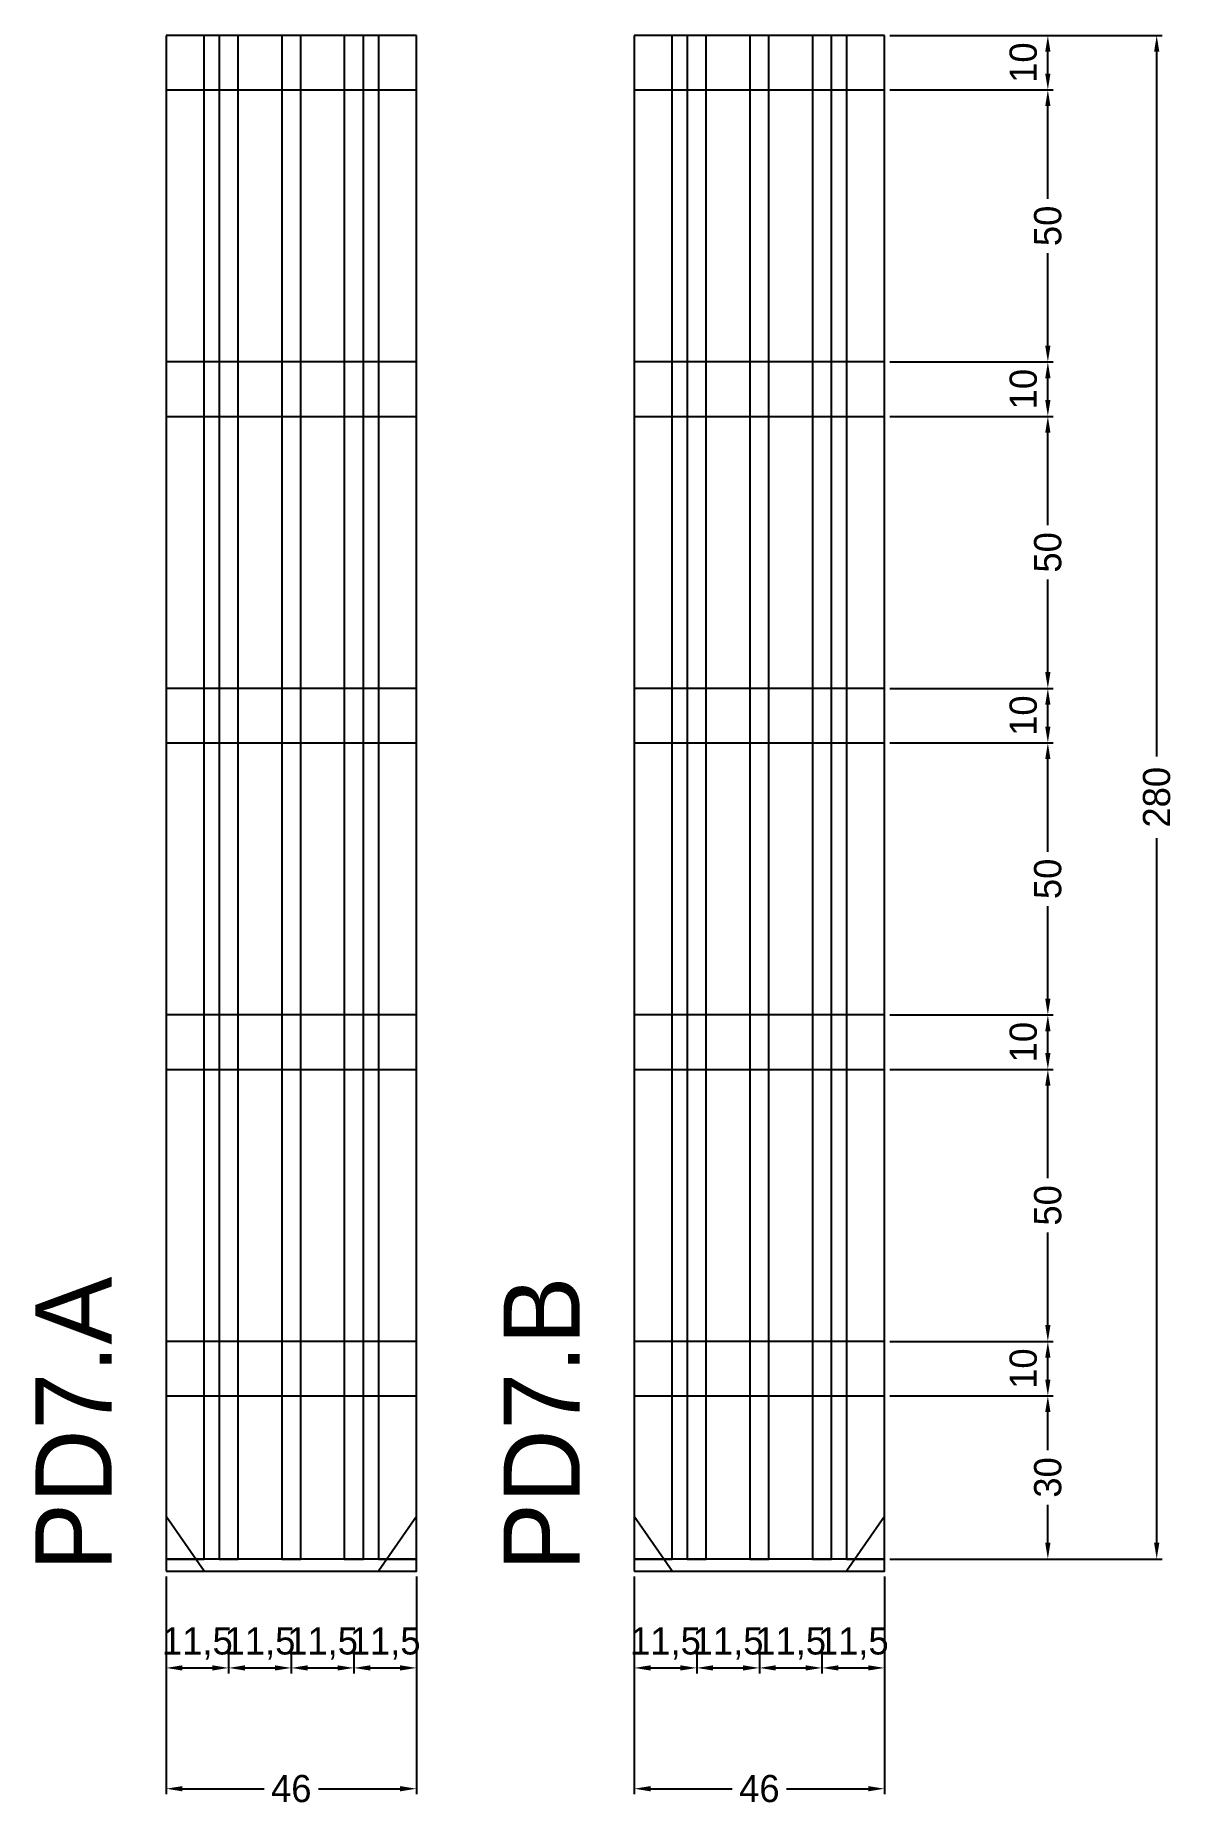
# Model space of a CAD drawing. Header units: centimetres. Extents: x -24 to 185, y -43 to 282.
import ezdxf

# ---------------------------------------------------------------- set-up
doc = ezdxf.new("R2010")
doc.units = ezdxf.units.CM
for name, color, linetype in [('COTA', 241, 'Continuous'), ('NOMENCLATURA', 7, 'Continuous'), ('SARR_2.2x10', 60, 'Continuous'), ('SARR_2.2x7', 40, 'Continuous'), ('SARR_3.5x7', 81, 'Continuous')]:
    doc.layers.add(name, color=color, linetype=linetype)
doc.dimstyles.new('PAINEL-NOVA', dxfattribs={"dimtxt": 5, "dimasz": 3, "dimexe": 1, "dimexo": 1, "dimgap": 1, "dimtad": 1, "dimcen": 2.5, "dimazin": 3, "dimtfac": 1, "dimtmove": 0, "dimatfit": 3})

# ---------------------------------------------------------------- blocks, each defined once
blk = doc.blocks.new('_CLOSEDFILLED')
at = {"color": 0, "linetype": 'BYBLOCK'}
blk.add_solid([(-1, 0.16), (0, 0), (-1, -0.16)], dxfattribs=at)
blk = doc.blocks.new('*D5')
for p, q in [((0, -1), (0, -41)), ((46, -1), (46, -41)), ((3, -40), (18, -40)), ((28, -40), (43, -40))]:
    blk.add_line(p, q)
at = {"layer": 'Defpoints'}
for p in [(0, 0), (46, 0), (0, -40)]:
    blk.add_point(p, dxfattribs=at)
at = {"layer": 'COTA', "xscale": 3, "yscale": 3, "rotation": 180}
blk.add_blockref('_CLOSEDFILLED', (0, -40), dxfattribs=at)
at = {"layer": 'COTA', "xscale": 3, "yscale": 3}
blk.add_blockref('_CLOSEDFILLED', (46, -40), dxfattribs=at)
at = {"layer": 'COTA', "insert": (23, -40), "char_height": 5, "attachment_point": 5}
blk.add_mtext('46', dxfattribs=at)
blk = doc.blocks.new('GRA-E')
at = {"layer": 'SARR_2.2x7'}
blk.add_lwpolyline([(0, 0), (7, 0), (0, 10)], close=True, dxfattribs=at)
blk = doc.blocks.new('GRA-D')
at = {"layer": 'SARR_2.2x7'}
blk.add_lwpolyline([(0, 0), (7, 0), (7, 10)], close=True, dxfattribs=at)
blk = doc.blocks.new('*D10')
for p, q in [((86, -1), (86, -41)), ((132, -1), (132, -41)), ((89, -40), (104, -40)), ((114, -40), (129, -40))]:
    blk.add_line(p, q)
at = {"layer": 'Defpoints'}
for p in [(86, 0), (132, 0), (86, -40)]:
    blk.add_point(p, dxfattribs=at)
at = {"layer": 'COTA', "xscale": 3, "yscale": 3, "rotation": 180}
blk.add_blockref('_CLOSEDFILLED', (86, -40), dxfattribs=at)
at = {"layer": 'COTA', "xscale": 3, "yscale": 3}
blk.add_blockref('_CLOSEDFILLED', (132, -40), dxfattribs=at)
at = {"layer": 'COTA', "insert": (109, -40), "char_height": 5, "attachment_point": 5}
blk.add_mtext('46', dxfattribs=at)
blk = doc.blocks.new('*D11')
for p, q in [((133, 282.2), (183, 282.2)), ((182, 149.7), (182, 279.2)), ((182, 5.2), (182, 134.7)), ((133, 2.2), (183, 2.2))]:
    blk.add_line(p, q)
at = {"layer": 'Defpoints'}
for p in [(132, 282.2), (132, 2.2), (182, 2.2)]:
    blk.add_point(p, dxfattribs=at)
at = {"layer": 'COTA', "xscale": 3, "yscale": 3}
for p, rotation in [((182, 282.2), 90), ((182, 2.2), 270)]:
    blk.add_blockref('_CLOSEDFILLED', p, dxfattribs=dict(at, rotation=rotation))
at = {"layer": 'COTA', "insert": (182, 142.2), "char_height": 5, "attachment_point": 5, "rotation": 90}
blk.add_mtext('280', dxfattribs=at)
blk = doc.blocks.new('*D12')
for p, q in [((133, 32.2), (163, 32.2)), ((162, 22.2), (162, 29.2)), ((162, 5.2), (162, 12.2)), ((133, 2.2), (163, 2.2))]:
    blk.add_line(p, q)
at = {"layer": 'Defpoints'}
for p in [(132, 32.2), (132, 2.2), (162, 2.2)]:
    blk.add_point(p, dxfattribs=at)
at = {"layer": 'COTA', "xscale": 3, "yscale": 3}
for p, rotation in [((162, 32.2), 90), ((162, 2.2), 270)]:
    blk.add_blockref('_CLOSEDFILLED', p, dxfattribs=dict(at, rotation=rotation))
at = {"layer": 'COTA', "insert": (162, 17.2), "char_height": 5, "attachment_point": 5, "rotation": 90}
blk.add_mtext('30', dxfattribs=at)
blk = doc.blocks.new('*D13')
for p, q in [((133, 42.2), (163, 42.2)), ((162, 35.2), (162, 39.2)), ((133, 32.2), (163, 32.2))]:
    blk.add_line(p, q)
at = {"layer": 'Defpoints'}
for p in [(132, 42.2), (132, 32.2), (162, 32.2)]:
    blk.add_point(p, dxfattribs=at)
at = {"layer": 'COTA', "xscale": 3, "yscale": 3}
for p, rotation in [((162, 42.2), 90), ((162, 32.2), 270)]:
    blk.add_blockref('_CLOSEDFILLED', p, dxfattribs=dict(at, rotation=rotation))
at = {"layer": 'COTA', "insert": (157.5, 37.2), "char_height": 5, "attachment_point": 5, "rotation": 90}
blk.add_mtext('10', dxfattribs=at)
blk = doc.blocks.new('*D14')
for p, q in [((133, 92.2), (163, 92.2)), ((162, 72.2), (162, 89.2)), ((162, 45.2), (162, 62.2)), ((133, 42.2), (163, 42.2))]:
    blk.add_line(p, q)
at = {"layer": 'Defpoints'}
for p in [(132, 92.2), (132, 42.2), (162, 42.2)]:
    blk.add_point(p, dxfattribs=at)
at = {"layer": 'COTA', "xscale": 3, "yscale": 3}
for p, rotation in [((162, 92.2), 90), ((162, 42.2), 270)]:
    blk.add_blockref('_CLOSEDFILLED', p, dxfattribs=dict(at, rotation=rotation))
at = {"layer": 'COTA', "insert": (162, 67.2), "char_height": 5, "attachment_point": 5, "rotation": 90}
blk.add_mtext('50', dxfattribs=at)
blk = doc.blocks.new('*D15')
for p, q in [((133, 102.2), (163, 102.2)), ((162, 95.2), (162, 99.2)), ((133, 92.2), (163, 92.2))]:
    blk.add_line(p, q)
at = {"layer": 'Defpoints'}
for p in [(132, 102.2), (132, 92.2), (162, 92.2)]:
    blk.add_point(p, dxfattribs=at)
at = {"layer": 'COTA', "xscale": 3, "yscale": 3}
for p, rotation in [((162, 102.2), 90), ((162, 92.2), 270)]:
    blk.add_blockref('_CLOSEDFILLED', p, dxfattribs=dict(at, rotation=rotation))
at = {"layer": 'COTA', "insert": (157.5, 97.2), "char_height": 5, "attachment_point": 5, "rotation": 90}
blk.add_mtext('10', dxfattribs=at)
blk = doc.blocks.new('*D16')
for p, q in [((133, 152.2), (163, 152.2)), ((162, 132.2), (162, 149.2)), ((162, 105.2), (162, 122.2)), ((133, 102.2), (163, 102.2))]:
    blk.add_line(p, q)
at = {"layer": 'Defpoints'}
for p in [(132, 152.2), (132, 102.2), (162, 102.2)]:
    blk.add_point(p, dxfattribs=at)
at = {"layer": 'COTA', "xscale": 3, "yscale": 3}
for p, rotation in [((162, 152.2), 90), ((162, 102.2), 270)]:
    blk.add_blockref('_CLOSEDFILLED', p, dxfattribs=dict(at, rotation=rotation))
at = {"layer": 'COTA', "insert": (162, 127.2), "char_height": 5, "attachment_point": 5, "rotation": 90}
blk.add_mtext('50', dxfattribs=at)
blk = doc.blocks.new('*D17')
for p, q in [((133, 162.2), (163, 162.2)), ((162, 155.2), (162, 159.2)), ((133, 152.2), (163, 152.2))]:
    blk.add_line(p, q)
at = {"layer": 'Defpoints'}
for p in [(132, 162.2), (132, 152.2), (162, 152.2)]:
    blk.add_point(p, dxfattribs=at)
at = {"layer": 'COTA', "xscale": 3, "yscale": 3}
for p, rotation in [((162, 162.2), 90), ((162, 152.2), 270)]:
    blk.add_blockref('_CLOSEDFILLED', p, dxfattribs=dict(at, rotation=rotation))
at = {"layer": 'COTA', "insert": (157.5, 157.2), "char_height": 5, "attachment_point": 5, "rotation": 90}
blk.add_mtext('10', dxfattribs=at)
blk = doc.blocks.new('*D18')
for p, q in [((133, 212.2), (163, 212.2)), ((162, 192.2), (162, 209.2)), ((162, 165.2), (162, 182.2)), ((133, 162.2), (163, 162.2))]:
    blk.add_line(p, q)
at = {"layer": 'Defpoints'}
for p in [(132, 212.2), (132, 162.2), (162, 162.2)]:
    blk.add_point(p, dxfattribs=at)
at = {"layer": 'COTA', "xscale": 3, "yscale": 3}
for p, rotation in [((162, 212.2), 90), ((162, 162.2), 270)]:
    blk.add_blockref('_CLOSEDFILLED', p, dxfattribs=dict(at, rotation=rotation))
at = {"layer": 'COTA', "insert": (162, 187.2), "char_height": 5, "attachment_point": 5, "rotation": 90}
blk.add_mtext('50', dxfattribs=at)
blk = doc.blocks.new('*D19')
for p, q in [((133, 222.2), (163, 222.2)), ((162, 215.2), (162, 219.2)), ((133, 212.2), (163, 212.2))]:
    blk.add_line(p, q)
at = {"layer": 'Defpoints'}
for p in [(132, 222.2), (132, 212.2), (162, 212.2)]:
    blk.add_point(p, dxfattribs=at)
at = {"layer": 'COTA', "xscale": 3, "yscale": 3}
for p, rotation in [((162, 222.2), 90), ((162, 212.2), 270)]:
    blk.add_blockref('_CLOSEDFILLED', p, dxfattribs=dict(at, rotation=rotation))
at = {"layer": 'COTA', "insert": (157.5, 217.2), "char_height": 5, "attachment_point": 5, "rotation": 90}
blk.add_mtext('10', dxfattribs=at)
blk = doc.blocks.new('*D20')
for p, q in [((133, 272.2), (163, 272.2)), ((162, 252.2), (162, 269.2)), ((162, 225.2), (162, 242.2)), ((133, 222.2), (163, 222.2))]:
    blk.add_line(p, q)
at = {"layer": 'Defpoints'}
for p in [(132, 272.2), (132, 222.2), (162, 222.2)]:
    blk.add_point(p, dxfattribs=at)
at = {"layer": 'COTA', "xscale": 3, "yscale": 3}
for p, rotation in [((162, 272.2), 90), ((162, 222.2), 270)]:
    blk.add_blockref('_CLOSEDFILLED', p, dxfattribs=dict(at, rotation=rotation))
at = {"layer": 'COTA', "insert": (162, 247.2), "char_height": 5, "attachment_point": 5, "rotation": 90}
blk.add_mtext('50', dxfattribs=at)
blk = doc.blocks.new('*D21')
for p, q in [((133, 282.2), (163, 282.2)), ((162, 275.2), (162, 279.2)), ((133, 272.2), (163, 272.2))]:
    blk.add_line(p, q)
at = {"layer": 'Defpoints'}
for p in [(132, 282.2), (132, 272.2), (162, 272.2)]:
    blk.add_point(p, dxfattribs=at)
at = {"layer": 'COTA', "xscale": 3, "yscale": 3}
for p, rotation in [((162, 282.2), 90), ((162, 272.2), 270)]:
    blk.add_blockref('_CLOSEDFILLED', p, dxfattribs=dict(at, rotation=rotation))
at = {"layer": 'COTA', "insert": (157.5, 277.2), "char_height": 5, "attachment_point": 5, "rotation": 90}
blk.add_mtext('10', dxfattribs=at)

msp = doc.modelspace()

# ---------------------------------------------------------------- linework, layer by layer
at = {"layer": 'SARR_2.2x10'}
for p, q in [((46, 282.2), (0, 282.2)), ((0, 282.2), (0, 272.2)), ((46, 272.2), (46, 282.2)), ((132, 282.2), (86, 282.2)), ((86, 282.2), (86, 272.2)), ((132, 272.2), (132, 282.2)), ((0, 272.2), (46, 272.2)), ((86, 272.2), (132, 272.2)), ((46, 222.2), (0, 222.2)), ((0, 222.2), (0, 212.2)), ((46, 212.2), (46, 222.2)), ((132, 222.2), (86, 222.2)), ((86, 222.2), (86, 212.2)), ((132, 212.2), (132, 222.2)), ((0, 212.2), (46, 212.2)), ((86, 212.2), (132, 212.2)), ((46, 162.2), (0, 162.2)), ((0, 162.2), (0, 152.2)), ((46, 152.2), (46, 162.2)), ((132, 162.2), (86, 162.2)), ((86, 162.2), (86, 152.2)), ((132, 152.2), (132, 162.2)), ((0, 152.2), (46, 152.2)), ((86, 152.2), (132, 152.2)), ((46, 102.2), (0, 102.2)), ((0, 102.2), (0, 92.2)), ((46, 92.2), (46, 102.2)), ((132, 102.2), (86, 102.2)), ((86, 102.2), (86, 92.2)), ((132, 92.2), (132, 102.2)), ((0, 92.2), (46, 92.2)), ((86, 92.2), (132, 92.2)), ((46, 42.2), (0, 42.2)), ((0, 42.2), (0, 32.2)), ((46, 32.2), (46, 42.2)), ((132, 42.2), (86, 42.2)), ((86, 42.2), (86, 32.2)), ((132, 32.2), (132, 42.2)), ((0, 32.2), (46, 32.2)), ((86, 32.2), (132, 32.2))]:
    msp.add_line(p, q, dxfattribs=at)
at = {"layer": 'SARR_2.2x7'}
for p, q in [((7, 282.2), (0, 282.2)), ((0, 282.2), (0, 2.2)), ((7, 2.2), (7, 282.2)), ((46, 282.2), (39, 282.2)), ((39, 282.2), (39, 2.2)), ((46, 2.2), (46, 282.2)), ((93, 282.2), (86, 282.2)), ((86, 282.2), (86, 2.2)), ((93, 2.2), (93, 282.2)), ((132, 282.2), (125, 282.2)), ((125, 282.2), (125, 2.2)), ((132, 2.2), (132, 282.2)), ((46, 2.2), (0, 2.2)), ((0, 2.2), (0, 0)), ((0, 2.2), (7, 2.2)), ((0, 0), (46, 0)), ((39, 2.2), (46, 2.2)), ((46, 0), (46, 2.2)), ((132, 2.2), (86, 2.2)), ((86, 2.2), (86, 0)), ((86, 2.2), (93, 2.2)), ((86, 0), (132, 0)), ((125, 2.2), (132, 2.2)), ((132, 0), (132, 2.2))]:
    msp.add_line(p, q, dxfattribs=at)
at = {"layer": 'SARR_3.5x7'}
for p, q in [((13.25, 282.2), (9.75, 282.2)), ((9.75, 282.2), (9.75, 2.2)), ((13.25, 2.2), (13.25, 282.2)), ((24.75, 282.2), (21.25, 282.2)), ((21.25, 282.2), (21.25, 2.2)), ((24.75, 2.2), (24.75, 282.2)), ((36.25, 282.2), (32.75, 282.2)), ((32.75, 282.2), (32.75, 2.2)), ((36.25, 2.2), (36.25, 282.2)), ((99.25, 282.2), (95.75, 282.2)), ((95.75, 282.2), (95.75, 2.2)), ((99.25, 2.2), (99.25, 282.2)), ((110.75, 282.2), (107.25, 282.2)), ((107.25, 282.2), (107.25, 2.2)), ((110.75, 2.2), (110.75, 282.2)), ((122.25, 282.2), (118.75, 282.2)), ((118.75, 282.2), (118.75, 2.2)), ((122.25, 2.2), (122.25, 282.2)), ((9.75, 2.2), (13.25, 2.2)), ((21.25, 2.2), (24.75, 2.2)), ((32.75, 2.2), (36.25, 2.2)), ((95.75, 2.2), (99.25, 2.2)), ((107.25, 2.2), (110.75, 2.2)), ((118.75, 2.2), (122.25, 2.2))]:
    msp.add_line(p, q, dxfattribs=at)

# ---------------------------------------------------------------- block references
at = {"layer": 'SARR_2.2x7'}
for name, p in [('GRA-E', (0, 0)), ('GRA-D', (39, 0)), ('GRA-E', (86, 0)), ('GRA-D', (125, 0))]:
    msp.add_blockref(name, p, dxfattribs=at)

# ---------------------------------------------------------------- texts
at = {"layer": 'NOMENCLATURA'}
for s, p in [('PD7.A', (-10, 0)), ('PD7.B', (76, 0))]:
    msp.add_text(s, height=14, rotation=90, dxfattribs=at).set_placement(p)

# ---------------------------------------------------------------- dimensions: what is measured, and where the dimension line sits
at = {"layer": 'COTA'}
for base, p1, p2, picture, middle in [((182, 2.2), (132, 2.2), (132, 282.2), '*D11', (182, 142.2)), ((162, 272.2), (132, 272.2), (132, 282.2), '*D21', (157.5, 277.2)), ((162, 222.2), (132, 222.2), (132, 272.2), '*D20', (162, 247.2)), ((162, 212.2), (132, 212.2), (132, 222.2), '*D19', (157.5, 217.2)), ((162, 162.2), (132, 162.2), (132, 212.2), '*D18', (162, 187.2)), ((162, 152.2), (132, 152.2), (132, 162.2), '*D17', (157.5, 157.2)), ((162, 102.2), (132, 102.2), (132, 152.2), '*D16', (162, 127.2)), ((162, 92.2), (132, 92.2), (132, 102.2), '*D15', (157.5, 97.2)), ((162, 42.2), (132, 42.2), (132, 92.2), '*D14', (162, 67.2)), ((162, 32.2), (132, 32.2), (132, 42.2), '*D13', (157.5, 37.2)), ((162, 2.2), (132, 2.2), (132, 32.2), '*D12', (162, 17.2))]:
    dim = msp.add_linear_dim(base=base, p1=p1, p2=p2, angle=90, dimstyle='PAINEL-NOVA', dxfattribs=at)
    dim.commit()
    dim.dimension.update_dxf_attribs({"geometry": picture, "text_midpoint": middle})
for base, p1, p2, picture, middle in [((0, -40), (0, 0), (46, 0), '*D5', (23, -40)), ((86, -40), (86, 0), (132, 0), '*D10', (109, -40))]:
    dim = msp.add_linear_dim(base=base, p1=p1, p2=p2, dimstyle='PAINEL-NOVA', dxfattribs=at)
    dim.commit()
    dim.dimension.update_dxf_attribs({"geometry": picture, "text_midpoint": middle})
for base, p1, p2 in [((0, -17.8), (0, -12.8), (11.5, -12.8)), ((11.5, -17.8), (11.5, -12.8), (23, -12.8)), ((23, -17.8), (23, -12.8), (34.5, -12.8)), ((34.5, -17.8), (34.5, -12.8), (46, -12.8)), ((86, -17.8), (86, -12.8), (97.5, -12.8)), ((97.5, -17.8), (97.5, -12.8), (109, -12.8)), ((109, -17.8), (109, -12.8), (120.5, -12.8)), ((120.5, -17.8), (120.5, -12.8), (132, -12.8))]:
    msp.add_linear_dim(base=base, p1=p1, p2=p2, dimstyle='PAINEL-NOVA', dxfattribs=at).render()

doc.saveas('drawing.dxf')
